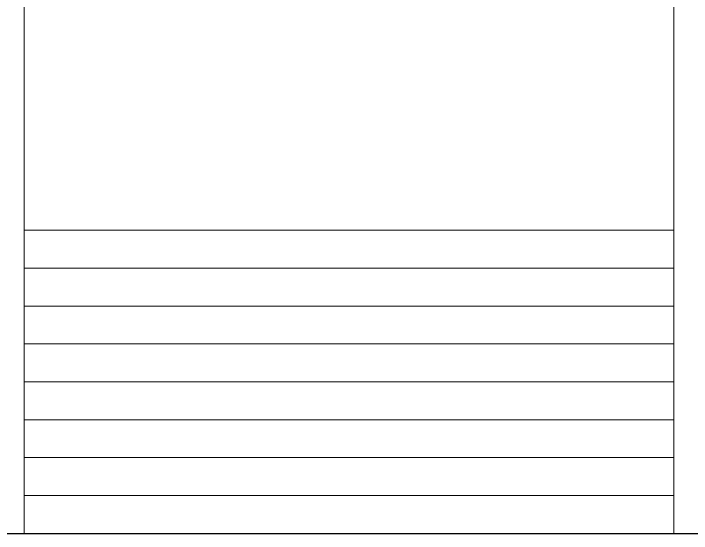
# Model space of a CAD drawing. Header units: millimetres. Extents: x 17311 to 801382, y -242618 to -104888.
# Drawn here: x 80447 to 83577, y -147888 to -145487 of the extents above; entities that cross this region are included whole.
import ezdxf

# ---------------------------------------------------------------- set-up
doc = ezdxf.new("R2010")
doc.units = ezdxf.units.MM
doc.header["$LTSCALE"] = 250
doc.layers.add('A-ELE-9', color=9, linetype='Continuous', lineweight=5)
doc.layers.add('A-FIN', color=6, linetype='Continuous')

msp = doc.modelspace()

# ---------------------------------------------------------------- linework, layer by layer
at = {"layer": 'A-ELE-9'}
for p, q in [((80495.3, -147888.1), (80495.3, -144888.1)), ((83495.3, -147888.1), (83495.3, -144888.1)), ((83495.3, -146488.1), (80495.3, -146488.1)), ((83495.3, -146663.1), (80495.3, -146663.1)), ((83495.3, -146838.1), (80495.3, -146838.1)), ((83495.3, -147013.1), (80495.3, -147013.1)), ((83495.3, -147188.1), (80495.3, -147188.1)), ((83495.3, -147363.1), (80495.3, -147363.1)), ((83495.3, -147538.1), (80495.3, -147538.1)), ((83495.3, -147713.1), (80495.3, -147713.1))]:
    msp.add_line(p, q, dxfattribs=at)
at = {"layer": 'A-FIN'}
msp.add_line((78876.3, -147888.1), (109395.3, -147888.1), dxfattribs=at)

doc.saveas('drawing.dxf')
